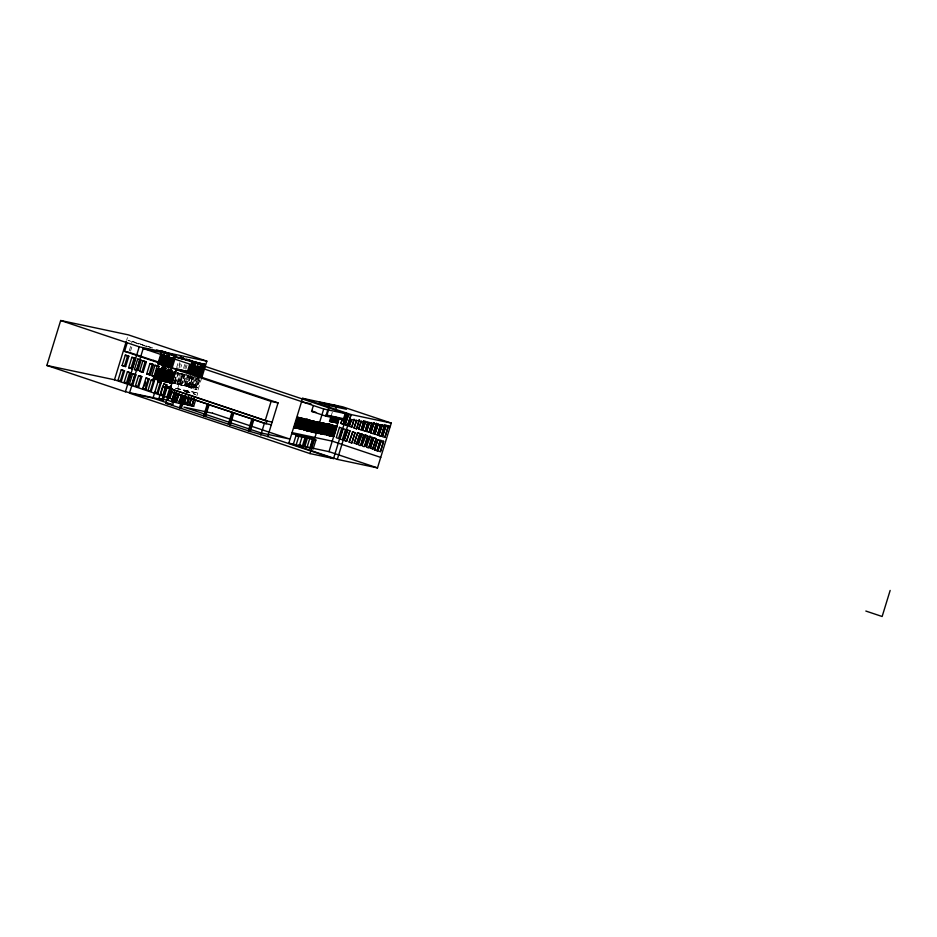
<?xml version="1.0" encoding="UTF-8"?>
<svg xmlns="http://www.w3.org/2000/svg" width="937" height="937" viewBox="0 0 937 937"><rect width="100%" height="100%" fill="white"/><g stroke="black" fill="none" stroke-linecap="round" stroke-linejoin="round"><path stroke-width="0.7" stroke-dasharray="4.68 3.51" d="M126.624 340.295L127.467 337.566M129.236 350.883L132.199 341.244L151.372 347.662M130.524 351.152L131.801 347.018M177.866 363.579L176.671 367.456L178.217 367.796L179.81 362.619M174.493 381.359L177.28 372.294M174.387 382.097L177.175 373.031M174.704 382.062L177.491 372.996L179.892 373.652L176.706 384.006L174.305 383.35L176.706 384.006M178.955 368.229L180.548 363.052M178.44 372.539L175.254 382.893L174.095 382.647M175.465 383.737L178.733 373.266M180.9 367.257L181.696 364.669M177.128 383.971L180.314 373.617L181.555 373.875L182.727 374.273L179.541 384.627L177.128 383.971L179.541 384.627M185.011 374.238L181.825 384.592L180.396 384.287L178.112 383.514L181.298 373.16M178.299 384.357L181.555 373.875M183.558 368.323L184.753 364.446M177.561 388.902L182.2 373.804M178.112 383.514L179.541 383.819L182.727 373.465M184.776 368.581L185.971 364.692M180.068 384.814L181.309 385.072L184.484 374.718L185.737 375.14L182.551 385.494L181.309 385.224L180.068 384.814L183.254 374.46M180.396 384.287L183.582 373.933M185.842 369.084L187.037 365.207M181.309 385.224L184.495 374.87L185.737 375.14M188.747 375.397L185.538 385.985L183.219 385.365L186.604 374.613M184.296 385.728L187.482 375.374L186.404 375.011L187.646 375.268L184.46 385.622M190.785 375.924L187.599 386.278L183.429 384.966L184.929 385.283L188.114 374.929M185.702 385.728L188.887 375.374M186.358 386.009L189.543 375.655M189.59 376.955L186.803 386.009L189.719 386.805L192.905 376.451M185.561 385.751L187.213 386.044L190.398 375.69M190.644 375.854L187.459 386.208L189.719 386.805M188.478 386.548L191.663 376.194M188.7 386.466L191.886 376.112M188.782 387.286L191.968 376.932L194.252 377.693L191.066 388.047L188.782 387.286L191.991 388.246L195.165 377.892M195.786 376.592L192.46 387.215L189.684 386.431L192.87 376.077M189.707 387.485L192.893 377.131M189.684 386.431L190.925 386.7L194.111 376.346M191.218 386.946L194.404 376.592M193.034 388.644L196.22 378.29L197.227 378.501L194.041 388.855L193.034 388.644L196.325 389.628L199.511 379.274M197.028 376.861L193.725 387.321L192.6 386.946L194.966 387.59L198.152 377.236M199.874 380.047L197.484 387.813L194.896 387.098L198.082 376.744M198.503 379.052L195.318 389.405L196.325 389.628M194.896 387.098L196.138 387.356L199.323 377.002M196.243 387.555L199.429 377.189M176.051 388.387L197.11 392.849L201.35 379.075M196.911 395.707L197.73 393.06L197.11 392.849M331.511 414.845L332.307 412.257M179.892 373.652L177.491 372.996M182.727 374.273L180.314 373.617M191.066 388.047L191.991 388.246M175.266 388.293L197.73 393.06M183.289 390.225L185.139 390.905M187.658 391.607L189.942 392.369M185.128 391.666L191.171 392.954L183.16 390.729L187.459 392.158M187.388 392.357L184.882 391.689M152.661 347.932L127.959 340.342L147.132 346.76M196.138 387.356L197.484 387.813M193.842 387.215L194.966 387.59M190.925 386.7L192.46 387.215M184.929 385.283L187.213 386.044M179.541 383.819L181.825 384.592M183.219 385.365L185.538 385.985M181.309 385.072L182.551 385.494M193.209 393.645L195.493 394.407L192.776 393.552M177.573 388.621L180.291 389.487M186.838 391.959L187.833 392.369"/><path stroke-width="1.41" d="M326.943 415.185L328.711 409.364M172.068 388.902L166.95 387.813L163.237 399.865L125.406 391.76L46.85 365.453L60.682 320.501L128.299 334.849L206.854 361.155L201.771 377.693M46.85 365.453L114.478 379.79L126.202 341.654M158.81 362.818L124.574 351.352L127.116 343.094M125.64 366.554L122.115 365.524L125.3 355.17L126.542 355.439L128.826 356.201L125.64 366.554L124.398 366.297L127.584 355.943L128.826 356.201M121.365 381.195L118.05 380.211L121.236 369.857L124.551 370.841L121.365 381.195L120.334 380.972L123.52 370.619L124.551 370.841M127.69 383.268L124.188 382.237L127.373 371.884L130.875 372.914L127.69 383.268L126.472 383.01L129.657 372.657L130.875 372.914M128.674 367.679L131.859 357.325L133.218 357.618L135.502 358.379L132.316 368.733L128.674 367.679L132.316 368.733M130.957 368.452L134.143 358.098L135.502 358.379M125.406 391.76L139.238 346.819L206.854 361.155M129.353 384.229L132.539 373.875L133.651 374.109L135.935 374.87L132.749 385.224L129.353 384.229L132.749 385.224M137.622 359.152L141.1 360.171L137.915 370.525L134.436 369.506L137.622 359.152L138.817 359.41M131.637 384.99L134.823 374.636L135.935 374.87M129.482 393.13L143.197 348.529L166.704 353.518L347.229 413.978L333.513 458.568L310.006 453.59L129.482 393.13L152.989 398.108L172.689 404.714L176.297 392.978M136.72 370.267L139.906 359.913L141.1 360.171M139.683 371.228L142.869 360.874L144.04 361.12L146.324 361.881L143.138 372.235L139.683 371.228L143.138 372.235M138.629 386.981L135.385 386.021L138.571 375.667L141.815 376.627L138.629 386.981L137.669 386.782L140.855 376.428L141.815 376.627M141.967 371.989L145.153 361.635L146.324 361.881M146.746 373.886L149.932 363.533L151.173 363.79L153.457 364.563L150.271 374.917L146.746 373.886L150.271 374.917M142.799 388.41L145.985 378.056L146.828 378.232L149.112 379.005L145.926 389.359L142.799 388.41L145.926 389.359M144.439 385.997L145.633 382.12M149.03 374.648L152.216 364.294L153.457 364.563M145.071 389.171L148.257 378.817L149.112 379.005M154.055 376.393L151.771 375.632L154.956 365.278L159.044 366.414L158.248 369.002M148.023 390.378L151.208 380.024L152.11 380.211L154.394 380.972L151.208 391.326L148.023 390.378L151.208 391.326M161.738 353.694L158.552 364.048L157.826 363.802L161.012 353.448M153.211 379.052L155.144 379.555L158.33 369.201L156.397 368.698L157.088 368.932L153.902 379.286L153.211 379.052L157.24 366.039L159.044 366.414M150.307 391.139L153.492 380.785L154.394 380.972M161.855 355.006L159.067 364.06L160.695 364.505L163.881 354.151M159.794 364.306L162.722 355.182M155.425 379.134L158.611 368.78L160.543 369.272L157.357 379.626L155.425 379.134L156.116 379.368L159.302 369.014L158.611 368.78M164.362 354.151L161.176 364.505L161.937 364.762L164.725 355.697M162.253 365.032L164.162 365.524L162.253 365.032L165.041 355.978M165.404 371.052L166.2 368.464L162.148 367.327L158.212 379.965L156.666 379.403L159.852 369.049L161.398 369.611M162.921 365.266L165.708 356.201M152.989 398.108L166.271 354.912M163.495 365.301L166.282 356.236M159.454 380.235L162.64 369.881L161.925 369.635L158.74 379.989L159.454 380.235L157.498 379.731L160.684 369.377L162.64 369.881M168.063 355.908L164.877 366.262L164.116 366.004L167.348 355.17M159.817 380.457L163.003 370.103L165.064 370.63L161.878 380.984L159.817 380.457L160.637 380.727L163.823 370.373L163.003 370.103M162.441 374.554L161.246 378.443L163.015 378.817L164.209 374.929M163.237 371.966L164.432 368.089L166.2 368.464M157.1 392.919L160.286 382.565L161.199 382.753L158.013 393.107L154.816 392.158L158.013 393.107M168.543 355.919L165.357 366.273L166.118 366.531L169.304 356.177M171.131 357.805L168.344 366.871L166.317 366.332L169.503 355.978M162.078 380.972L165.263 370.619L167.126 371.087L163.94 381.441L162.078 380.972L163.94 381.441M162.698 381.183L165.884 370.829L165.263 370.619M167.102 366.601L169.89 357.547M166.317 366.332L167.559 366.601L170.335 357.536M163.319 381.242L166.505 370.876L167.126 371.087M171.916 357.875L169.129 366.941L171.377 357.7M158.95 398.424L162.663 386.372L171.635 388.281L167.934 400.333L158.95 398.424L163.237 399.865M164.385 381.476L165.626 381.746L168.812 371.392L166.107 381.909L164.385 381.476L168.215 369.201L169.585 369.494M163.834 383.959L166.845 384.884L163.659 395.238L160.649 394.313L163.834 383.959L164.561 384.111M164.865 381.64L167.571 371.122L169.292 371.556M172.619 357.957L170.37 367.199L173.158 358.133M175.278 357.173L192.366 360.979L189.005 371.907L170.499 367.796L173.439 358.239M166.552 381.769L169.738 371.415L170.979 371.684L171.6 371.895L168.414 382.249L166.552 381.769L168.414 382.249M171.26 366.472L174.645 355.463L160.953 350.871M162.933 395.086L166.118 384.732L166.845 384.884M167.313 380.328L170.499 369.974L171.869 370.267L168.683 380.621M167.173 381.98L170.358 371.626L171.6 371.895M162.148 399.549L166.224 386.302L170.44 387.192M171.998 368.3L174.95 358.742M167.793 382.038L170.979 371.684M162.769 399.759L166.845 386.512L171.061 387.403M169.105 382.495L172.291 372.141L174.259 372.645L171.073 382.999L169.105 382.495L171.073 382.999M169.831 382.741L173.017 372.376L172.291 372.141M170.347 382.753L173.532 372.399L174.259 372.645M171.869 392.181L170.276 397.358L167.184 396.421L170.37 386.067L171.178 386.231M184.929 396.62L181.321 408.356L165.755 403.238L169.363 391.502L175.02 392.697M272.14 422.095L265.206 420.619L170.194 388.796L176.109 369.588L183.043 371.064L278.055 402.887L267.701 436.537L249.429 431.266L253.037 419.53L254.841 419.905M169.187 392.708L167.992 396.585L167.184 396.421M172.748 383.128L172.103 382.905L175.289 372.551L175.933 372.774M171.166 391.889L266.178 423.7L267.01 421.006L171.998 389.183L169.468 397.183L170.276 397.358M181.93 394.746L179.459 402.769L184.144 404.468L171.576 401.551L174.458 392.181M167.934 400.333L171.6 401.563L174.633 391.771M179.096 393.364L177.105 399.841L174.399 398.975L176.379 392.509M176.812 392.603L174.399 398.975M177.889 394.336L175.418 402.371L171.6 401.563M175.898 402.02L178.37 393.985M178.264 394.571L177.105 399.841M170.499 367.796L187.494 371.403L189.602 364.575M179.67 400.497L182.375 401.352L179.67 400.497L181.263 395.32M189.04 370.15L190.234 366.273M182.036 395.215L179.564 403.25L183.125 403.999L185.596 395.964M194.111 361.858L197.168 362.549L191.827 361.096L194.779 362.15L193.537 361.881L190.352 372.235L189.262 371.872L192.448 361.518L193.69 361.787L190.504 372.141M179.482 407.841L183.102 396.105L185.936 396.831M181.954 401.259L183.547 396.082M190.925 372.212L192.12 368.335M180.291 408.005L183.968 396.175M209.092 404.702L205.472 416.45L180.525 408.181L184.132 396.445L210.099 404.925M194.943 361.963L191.593 372.504L188.642 371.45L193.982 372.903L195.974 366.437M179.459 402.769L183.172 403.566L185.643 395.531M192.741 372.645L195.927 362.291M191.757 372.317L192.999 372.575L194.99 366.109M188.782 397.639L187.189 402.816L184.484 401.961L186.076 396.784M185.303 400.755L186.1 398.166M198.621 362.97L197.461 362.584L199.862 363.24L198.621 362.97L195.435 373.324L194.275 372.938L196.266 366.461M188.747 396.257L187.189 402.816M192.507 373.102L196.395 374.203L198.667 367.117M183.172 403.566L187.459 404.995L189.52 398.307M202.369 363.907L200.12 363.31L202.369 363.907L199.183 374.261L196.934 373.664L198.925 367.187M202.369 370.431L200.776 375.608L197.332 374.589L198.129 372.001M197.941 373.992L201.127 363.638M196.934 373.664L198.175 373.922L201.361 363.568M194.299 398.295L192.308 404.761L189.59 403.906L191.581 397.44M199.159 373.945L201.642 374.636L204.828 364.282L203.587 364.013L200.401 374.367L199.159 373.945L201.15 367.48M191.616 398.822L189.59 403.906M199.616 375.362L201.607 368.885M204.828 364.282L203.587 363.861L200.401 374.214L201.642 374.636M193.865 398.202L192.308 404.761M187.459 404.995L193.654 406.307L195.692 399.689M203.669 415.934L207.276 404.198M204.465 416.11L208.073 404.374M233.863 413.006L230.256 424.742L204.676 416.274L208.283 404.538L234.871 413.217M228.312 424.192L231.931 412.456M229.108 424.367L232.727 412.62M253.833 419.694L250.226 431.43L229.46 424.578L233.067 412.842L253.693 419.518M248.27 430.879L251.877 419.144M249.066 431.043L252.685 419.307M260.767 435.061L264.375 423.325L271.308 424.789M265.206 420.619L271.109 401.411L278.055 402.887M288.819 443.142L302.604 398.33L342.79 406.845L391.279 423.091L377.494 467.903L337.308 459.376L288.819 443.142L303.518 446.586L306.2 437.895L301.62 436.255L315.886 440.015L313.204 448.706L298.962 444.911L303.518 446.586M294.265 427.565L297.451 417.211L299.571 417.773L296.385 428.127L294.265 427.565L296.385 428.127M295.143 427.858L298.329 417.504L297.451 417.211M297.029 428.139L300.215 417.785L302.264 418.312L299.079 428.666L297.029 428.139L299.079 428.666M297.837 428.408L301.023 418.054L300.215 417.785M293.386 444.103L296.057 435.412L313.672 439.277L310.99 447.968L304.794 446.644L307.465 437.954M300.262 421.919L301.456 418.043L302.264 418.312M300.016 428.923L303.201 418.57L305.075 419.05L301.89 429.404L300.016 428.923L300.648 429.134L303.834 418.78L303.201 418.57M296.115 445.016L298.798 436.326L306.2 437.895M302.452 425.304L301.257 429.193L301.89 429.404M303.19 429.568L306.376 419.214L308.437 419.753L305.251 430.106L303.19 429.568L304.01 429.849L307.195 419.495L308.437 419.753M306.024 424.66L307.617 419.483M313.286 405.815L311.576 411.366L325.865 416.145L344.383 420.081L346.514 413.135L344.23 418.851L326.041 414.939M309.292 420.174L311.693 420.83L308.507 431.184L306.106 430.528L309.292 420.174L310.534 420.444M307.266 430.915L310.452 420.561L311.693 420.83M309.116 431.137L312.302 420.783L313.544 421.053L314.422 421.345L311.236 431.699L309.116 431.137L311.236 431.699M309.995 431.442L313.181 421.088L314.422 421.345M311.552 427.518L312.747 423.641M307.008 447.394L309.678 438.703M311.857 431.969L315.043 421.615L316.284 421.884L316.929 422.095L313.743 432.449L311.857 431.969L312.501 432.18L315.687 421.826L316.929 422.095M314.691 427.061L313.099 432.238L313.743 432.449M314.516 432.461L317.69 422.107L319.868 422.681L316.683 433.035L314.516 432.461L316.683 433.035M313.204 448.706L309.995 447.628L312.665 438.938L315.886 440.015M310.346 447.699L313.227 438.329L291.7 433.761M315.441 432.777L318.627 422.423L317.69 422.107M310.006 453.59L323.722 409L347.229 413.978M317.069 432.941L320.255 422.587L322.293 423.114L319.107 433.468L317.069 432.941L317.866 433.21L321.051 422.856L320.255 422.587M322.832 423.032L325.385 423.735L322.199 434.089L319.646 433.386L322.832 423.032L324.073 423.301M328.208 407.9L328.934 405.557L346.491 409.282L333.068 404.784M325.865 416.145L327.997 409.211M320.958 433.831L324.143 423.477L325.385 423.735M322.515 433.995L325.701 423.641L326.943 423.899L327.704 424.156L324.518 434.51L322.515 433.995L324.518 434.51M323.277 434.253L326.463 423.899L327.704 424.156M323.757 434.253L324.952 430.376M325.362 434.417L327.4 434.944L325.362 434.417L328.547 424.063L330.585 424.59L327.376 435.131L328.395 435.471L331.581 425.117L330.562 424.777L334.778 425.878L331.593 436.232L328.618 435.389M332.6 417.902L331.405 421.791L329.519 421.31L331.112 416.133M326.158 434.686L329.344 424.332L330.585 424.59M330.164 421.521L331.757 416.344M333.912 416.895L332.319 422.072L331.663 421.849L332.858 417.961M336.125 408.391L336.84 406.049L319.283 402.324L328.934 405.557M329.449 435.67L332.635 425.316M331.663 421.849L333.56 422.329L335.153 417.152M329.637 435.728L332.822 425.375M336.442 417.281L334.849 422.458L333.806 422.107L335.399 416.93M330.351 435.974L333.537 425.621L334.778 425.878M331.78 436.021L334.966 425.667L337.039 426.206L333.853 436.56L331.78 436.021L332.612 436.302L335.797 425.948L337.039 426.206M337.894 418.734L336.699 422.61L335.961 422.364L336.758 419.776M333.806 422.107L336.09 422.716L337.285 418.839M309.995 447.628L329.004 451.657L339.241 418.394M346.643 413.838L343.457 424.192L340.904 423.372L342.099 419.483M340.904 423.372L342.368 419.542M343.61 418.663L345.413 412.795L346.28 413.088M343.188 424.133L346.374 413.779M345.144 424.812L348.599 414.517L345.144 424.812L347.697 425.632L345.413 424.871M347.428 425.574L350.883 415.278L348.33 414.459M337.308 459.376L351.094 414.564L391.279 423.091M347.311 429.954L349.934 430.797L346.749 441.151L344.125 440.308L347.65 430.036M344.125 440.308L347.252 431.325M354.209 419.378L351.832 427.143L349.22 426.312L351.211 419.835M351.539 419.905L349.22 426.312M346.409 441.081L349.934 430.797M353.893 419.307L351.832 427.143M349.15 442.135L352.745 431.875L349.15 442.135L351.843 442.99L355.029 432.636L352.335 431.781M359.421 419.799L356.634 428.865L354.057 428.033L356.447 420.268M356.341 421.627L354.057 428.033M359.129 419.741L356.634 428.865M356.798 444.021L354.245 443.189L357.43 432.835L359.984 433.667L356.528 443.962L359.984 433.667M364.048 420.865L361.26 429.919L358.707 429.099L361.096 421.334M357.302 434.194L354.245 443.189M361.366 421.392L358.707 429.099M363.779 420.807L361.26 429.919M358.157 444.571C369.248 419.015 352.64 446.972 360.733 445.403L363.919 435.049L361.342 434.218M368.054 422.13L365.278 431.184L362.713 430.364L365.5 421.31M365.781 421.369L362.713 430.364M367.784 422.072L365.278 431.184M361.893 445.614C373.09 419.94 356.4 448.179 364.587 446.469L367.761 436.115L365.079 435.26M371.942 423.255L369.155 432.32L366.578 431.488L369.365 422.435M369.658 422.493L366.578 431.488M371.649 423.196L369.155 432.32M366.262 446.832C377.388 421.24 360.757 449.28 368.873 447.675L372.059 437.321L369.447 436.478M376.487 423.372L373.301 433.726L370.771 432.906L373.957 422.552M374.203 422.61L370.771 432.906M376.241 423.325L373.301 433.726M373.02 449.022L370.373 448.191L373.558 437.837L376.205 438.668L372.657 448.952L376.205 438.668M377.494 434.955L380.68 424.602L377.494 434.955L374.917 434.124L378.103 423.77M373.922 437.907L370.373 448.191M377.998 425.129L374.917 434.124M381.956 425.082L384.51 425.902L381.324 436.255L378.771 435.436L382.226 425.14M374.472 449.912L377.927 439.617L374.472 449.912L377.025 450.732L380.211 440.378L377.658 439.558M378.771 435.436L381.827 426.44M381.054 436.197L384.24 425.843M380.984 440.449L383.596 441.292L380.41 451.646L377.798 450.802L381.312 440.519M385.47 426.218L388.059 427.049L384.873 437.403L382.284 436.572L385.775 426.288M380.914 441.819L377.798 450.802M382.987 435.342L385.376 427.577M890.15 590.439L882.139 616.499L865.835 611.041M312.653 410.394L311.576 411.366L315.851 412.268M349.665 419.237L390.202 426.604L384.662 424.742M178.206 357.969L192.366 360.979M203.587 363.861L202.345 363.591L203.587 364.013M197.297 363.087L195.692 362.748L197.976 363.509M124.574 351.352L128.814 352.253M157.826 363.802L161.937 364.762M168.59 366.754L170.37 367.199M164.116 366.004L166.118 366.531M189.262 371.872L191.78 372.399M194.275 372.938L196.676 373.594L195.517 373.195M197.332 374.589L200.776 375.608M176.156 371.778L174.996 371.532L171.811 381.886L172.97 382.132M199.323 377.002L198.082 376.744L199.429 377.189M301.515 401.832L311.002 403.847M122.115 365.524L123.356 365.793M134.436 369.506L137.915 370.525M151.771 375.632L153.574 376.006M388.059 427.049L384.873 437.403M172.103 382.905L173.345 383.174M158.915 381.991L158.002 381.804L161.199 382.753M335.961 422.364L337.941 422.88L337.203 422.622M329.519 421.31L331.405 421.791M170.194 388.796L171.998 389.183M118.05 380.211L119.081 380.434M124.188 382.237L125.406 382.495M135.385 386.021L136.345 386.22M355.029 432.636L351.843 442.99M363.919 435.049L360.733 445.403M367.761 436.115L364.587 446.469M372.059 437.321L368.873 447.675M380.211 440.378L377.025 450.732M383.596 441.292L380.41 451.646M160.649 394.313L163.659 395.238M306.106 430.528L308.507 431.184M319.646 433.386L322.199 434.089M327.376 435.131L331.593 436.232M165.755 403.238L172.689 404.714M180.525 408.181L181.321 408.356M292.051 432.636L332.237 441.151L380.727 457.397M204.676 416.274L205.472 416.45M229.46 424.578L230.256 424.742M249.429 431.266L250.226 431.43M162.242 351.152L175.933 355.732L156.713 349.969M189.836 360.288L186.346 359.269L188.63 360.031M302.604 398.33L351.094 414.564M192.448 361.518L193.537 361.881M60.682 320.501L139.238 346.819M143.197 348.529L323.722 409M339.194 418.335L344.383 420.081M198.175 373.922L199.183 374.261M192.999 372.575L193.982 372.903M194.123 373.441L196.395 374.203M379.04 435.494L381.324 436.255M187.494 371.403L189.005 371.907M153.375 360.323L157.486 361.694M130.184 352.71L153.457 360.511M341.173 423.43L343.457 424.192M335.048 422.364L336.09 422.716M167.559 366.601L168.344 366.871M176.109 369.588L271.109 401.411M332.904 422.107L333.56 422.329M168.215 369.201L171.869 370.267M373.558 437.837L375.842 438.598M142.869 360.874L145.153 361.635M162.148 367.327L164.432 368.089M125.3 355.17L127.584 355.943M131.859 357.325L134.143 358.098M357.43 432.835L359.714 433.608M149.932 363.533L152.216 364.294M154.956 365.278L157.24 366.039M334.966 425.667L335.797 425.948M331.803 425.035L333.537 425.621M328.547 424.063L329.344 424.332M169.738 371.415L170.358 371.626M325.701 423.641L326.463 423.899M165.064 370.63L164.244 370.361L161.059 380.715L161.878 380.984M321.496 422.845L322.293 423.114M318.931 422.376L319.868 422.681M158.33 369.201L157.639 368.967L154.453 379.321L155.144 379.555M312.302 420.783L313.181 421.088M315.043 421.615L315.687 421.826M306.376 419.214L307.195 419.495M304.443 418.827L305.075 419.05M298.692 417.48L299.571 417.773M333.022 436.279L333.853 436.56M344.465 440.39L346.749 441.151M318.311 433.199L319.107 433.468M304.431 429.837L305.251 430.106M121.236 369.857L123.52 370.619M127.373 371.884L129.657 372.657M138.571 375.667L140.855 376.428M145.985 378.056L148.257 378.817M132.539 373.875L134.823 374.636M151.208 380.024L153.492 380.785M166.224 386.302L166.845 386.512M162.663 386.372L166.95 387.813M169.363 391.502L183.102 396.105M253.037 419.53L264.375 423.325M296.057 435.412L298.798 436.326M114.478 379.79L193.654 406.307M329.004 451.657L377.494 467.903M267.701 436.537L333.513 458.568M302.147 436.548L299.477 445.239L302.487 445.836L305.146 437.181L302.147 436.548M339.463 427.319L336.278 437.673L338.562 438.446L341.747 428.092L339.463 427.319M343.2 428.689L340.014 439.043L342.298 439.804L345.484 429.451L343.2 428.689M181.403 357.43L179.857 357.102L183.687 358.203L181.403 357.43M212.547 413.194L183.968 407.138L260.966 432.929L289.545 438.984L212.547 413.194"/></g></svg>
